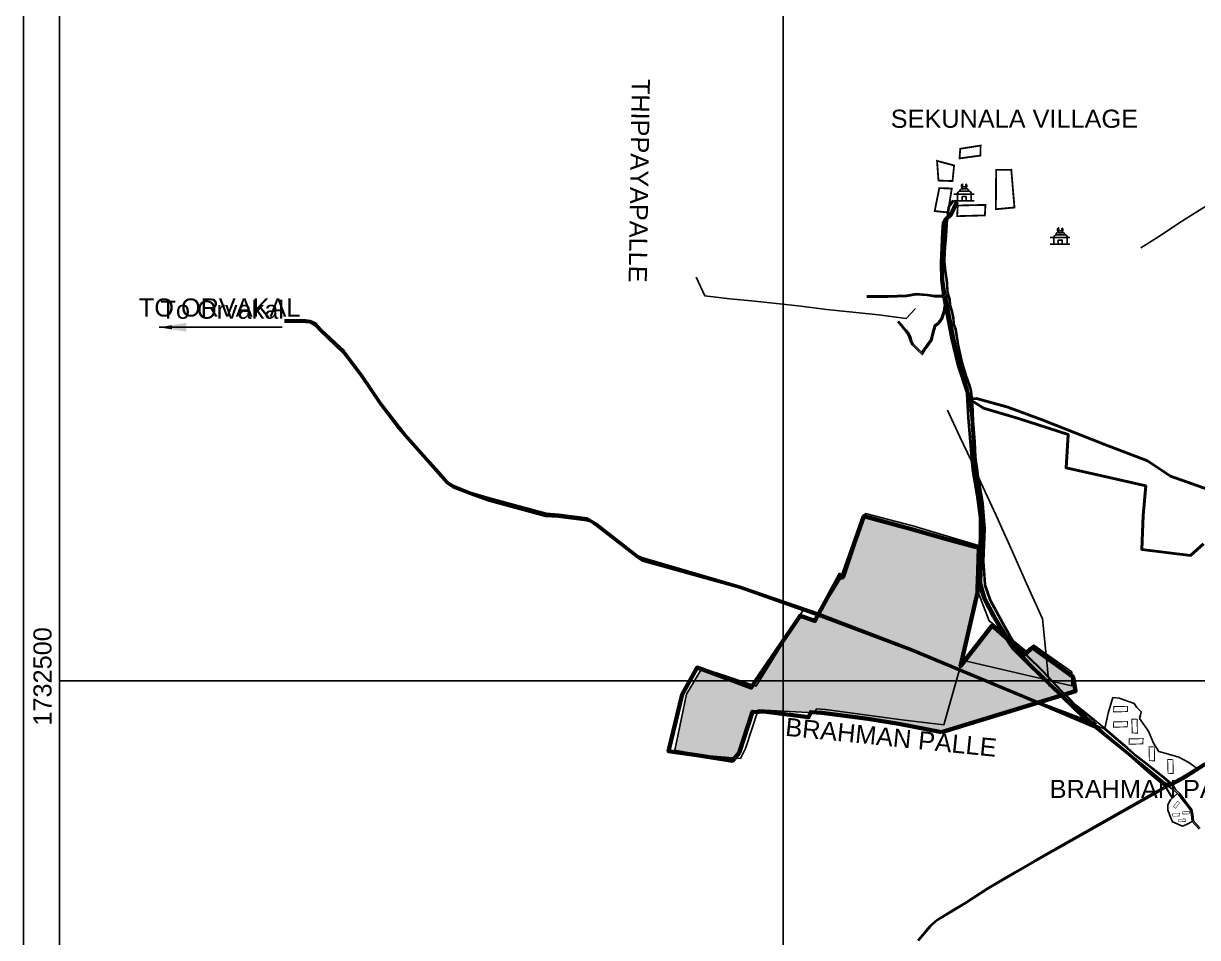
# Model space of a CAD drawing. Header units: metres. Extents: x 201400 to 215600, y 173235 to 1738400.
# Drawn here: x 201400 to 204645, y 1731791 to 1734315 of the extents above; entities that cross this region are included whole.
import ezdxf

# ---------------------------------------------------------------- set-up
doc = ezdxf.new("R2010")
doc.units = ezdxf.units.M
for name, color, linetype in [('11 KV POWER LINE', 1, 'Continuous'), ('B.T. ROAD', 7, 'Continuous'), ('GRID LINES', 250, 'Continuous'), ('GRID TEXT', 244, 'Continuous'), ('hid', 7, 'Continuous'), ('name power lines', 1, 'Continuous'), ('TEMPLE', 1, 'Continuous'), ('VILLAGE NAMES', 5, 'Continuous')]:
    doc.layers.add(name, color=color, linetype=linetype)
doc.layers.add('250Acres', color=7, linetype='Continuous', lineweight=25)
doc.layers.add('TS SURVEY LINE', color=1, linetype='Continuous', lineweight=60)
doc.styles.get("Standard").update_dxf_attribs({"font": 'arial.ttf', "height": 50})
doc.linetypes.add('ZIGZAG', pattern='A,0.0001,-0.2,[131,ltypeshp.shx,S=0.2,R=0,X=-0.2,Y=0],-0.4,[131,ltypeshp.shx,S=0.2,R=180,X=0.2,Y=0],-0.2', length=0.8001)
doc.dimstyles.get("Standard").update_dxf_attribs({"dimtxt": 50, "dimasz": 0.18, "dimexe": 0.18, "dimexo": 0.0625, "dimgap": 0.09, "dimtad": 0, "dimtih": 1, "dimtoh": 1, "dimdec": 4, "dimzin": 0, "dimdsep": 46, "dimtxsty": 'Standard', "dimcen": 0.09, "dimadec": 0, "dimazin": 0, "dimtfac": 1, "dimtdec": 4, "dimtofl": 0, "dimtmove": 0, "dimatfit": 3, "dimfxl": 1, "dimtolj": 1, "dimtzin": 0, "dimarcsym": 0})

# ---------------------------------------------------------------- blocks, each defined once
blk = doc.blocks.new('A$C4C0265E5')
at = {"layer": 'TEMPLE'}
for points in [[(-2.2, 15.8), (3.2, 15.8)], [(-1, 18.5), (1.6, 18.5)], [(-13.5, 9), (13.5, 9)], [(-13.5, 0), (13.5, 0)], [(-8.5, 0), (-8.5, 9)], [(-5.2, 12.8), (6, 12.8)], [(3.2, 0), (3.2, 5.7), (-2.4, 5.7), (-2.4, 0)], [(9.9, 0), (9.9, 9)]]:
    blk.add_lwpolyline(points, dxfattribs=at)
for centre, radius, start, end in [((-3, 13.6), 2.34, 69.7058, 201.7624), ((0.3, 19.8), 3.64, 124.6908, 216.5002), ((-1.2, 17), 1.53, 83.0917, 227.9751), ((3.1, 21.4), 5.04, 164.1856, 215.059), ((1.7, 16.8), 1.74, 327.908, 94.5822), ((-0.7, 21.1), 3.55, 312.8669, 23.8321), ((0.8, 19.8), 3.21, 317.586, 57.6644), ((4, 13.8), 2.21, 332.2896, 113.0629), ((-5.3, 9.5), 3.26, 87.8436, 189.2012), ((6.7, 9.6), 3.25, 349.376, 102.0043)]:
    blk.add_arc(centre, radius, start, end, dxfattribs=at)

msp = doc.modelspace()

# ---------------------------------------------------------------- hatches: boundary and pattern name
at = {"true_color": 0xd7ecd5}
h = msp.add_hatch(color=254, dxfattribs=at)
h.dxf.hatch_style = 1
h.paths.add_polyline_path([(204036.5, 1732743.5), (204036.7, 1732749.4), (204033.2, 1732758.7), (204039.1, 1732866.8), (203954.7, 1732889.5), (203858.2, 1732917.5), (203724.6, 1732954), (203668.5, 1732784.4), (203664.7, 1732789.7), (203663, 1732784.9), (203661.4, 1732786.6), (203598.2, 1732684.5), (203857, 1732585), (203986.9, 1732530.7), (203991.6, 1732547.4)])
h.paths.add_polyline_path([(203856, 1732583), (203598, 1732680), (203596, 1732680.7), (203587.6, 1732665.1), (203546.2, 1732679.1), (203538.7, 1732668.1), (203500, 1732605.7), (203500, 1732500), (203978.2, 1732500), (203986.4, 1732528.8)])
h.paths.add_polyline_path([(203978.2, 1732500), (203500, 1732500), (203500, 1732416), (203575, 1732411.8), (203575.7, 1732413.5), (203586.5, 1732412.5), (203591.6, 1732421.9), (203616.4, 1732420.7), (203828, 1732392), (203944, 1732378.5)])
h.paths.add_polyline_path([(203500, 1732500), (203434.5, 1732500), (203424.9, 1732484.6), (203415.9, 1732487.6), (203411.3, 1732480.8), (203359.8, 1732500), (203254.2, 1732500), (203232, 1732463.2), (203199.9, 1732308.5), (203275, 1732294.7), (203366, 1732286.5), (203377.6, 1732300.4), (203414.8, 1732414.2), (203428.3, 1732413.3), (203428.4, 1732413.3), (203430.6, 1732419.9), (203500, 1732416)])
h.paths.add_polyline_path([(203306.9, 1732519.7), (203273.5, 1732531.8), (203254.2, 1732500), (203359.8, 1732500)])
h.paths.add_polyline_path([(203500, 1732605.7), (203434.5, 1732500), (203500, 1732500)])
h.paths.add_polyline_path([(204172.8, 1732567.7), (204167.1, 1732573.1), (204077.3, 1732652), (204001.4, 1732554.8), (204223.6, 1732503), (204233.5, 1732500.4), (204232.8, 1732507.9), (204216.2, 1732525.7)])
h.paths.add_polyline_path([(204227.6, 1732563.1), (204232.4, 1732512), (204243.5, 1732500), (204297.5, 1732500), (204297.4, 1732512.9)])
h.paths.add_polyline_path([(204227.6, 1732563.1), (204188.5, 1732591.3), (204169.3, 1732574.6), (204174.5, 1732569.5), (204218, 1732527.5), (204232.4, 1732512)], flags=17)
h.paths.add_polyline_path([(204297.5, 1732500), (204243.5, 1732500), (204245.8, 1732497.5), (204297.5, 1732486)])
h.paths.add_polyline_path([(204245.8, 1732497.5), (204241.5, 1732498.5), (204267.7, 1732470.3), (204276.3, 1732461.9), (204279, 1732462.7), (204269.5, 1732472)])
h = msp.add_hatch(color=254, dxfattribs=at)
h.dxf.hatch_style = 1
h.paths.add_polyline_path([(204001.4, 1732554.8), (203990, 1732540.3), (203991.6, 1732547.4), (203986.9, 1732530.7), (204060.2, 1732500), (204233.5, 1732500), (204233.5, 1732500.4), (204223.6, 1732503)])
h.paths.add_polyline_path([(204267.7, 1732470.3), (204241.5, 1732498.5), (204237, 1732499.5), (204235, 1732500), (204060.2, 1732500), (204163, 1732457), (204206.6, 1732440.6), (204276.3, 1732461.9)])
h.paths.add_polyline_path([(204302.7, 1732500), (204297.5, 1732500), (204297.5, 1732486), (204245.8, 1732497.5), (204269.5, 1732472), (204279, 1732462.7), (204307.8, 1732471.5)])
h.paths.add_polyline_path([(204164, 1732455), (204055.7, 1732500), (203978.2, 1732500), (203944, 1732378.5), (203828, 1732392), (203616.4, 1732420.7), (203591.6, 1732421.9), (203586.5, 1732412.5), (203606.3, 1732410.8), (203733.4, 1732395), (203818.9, 1732380.6), (203937.6, 1732358.2), (204203.4, 1732439.6)])
h.paths.add_polyline_path([(203986.4, 1732528.8), (203978.2, 1732500), (204055.7, 1732500)])

# ---------------------------------------------------------------- linework, layer by layer
at = {"flags": 128}
for points, elevation in [([(203952.5, 1733573.6), (203951, 1733599.3), (203947, 1733630.7), (203943.6, 1733657.9), (203945, 1733686.2), (203948.5, 1733728.7), (203951.2, 1733775.4), (203954, 1733782.9), (203954, 1733794.7), (203956.6, 1733810.5), (203969, 1733826.7)], 318.9), ([(204573.1, 1732216.2), (204552.5, 1732233.5), (204530.5, 1732251), (204505.9, 1732270.6), (204477.5, 1732292.5), (204451, 1732315.5), (204420.5, 1732341.5), (204389.5, 1732367.9), (204376, 1732379), (204344.5, 1732404.5), (204309.8, 1732432.6), (204287, 1732455), (204269.5, 1732472), (204218, 1732527.5), (204174.5, 1732569.5), (204139.9, 1732602.9), (204113, 1732650), (204073.5, 1732722.5), (204059, 1732764.5), (204054.5, 1732830.5), (204057.5, 1732919.5), (204052, 1732989.5), (204045.5, 1733029), (204039.5, 1733063), (204038, 1733080), (204032.5, 1733117.5), (204030, 1733159.5), (204026, 1733217.5), (204024, 1733265), (204020.5, 1733300), (204016.5, 1733313.5), (204005, 1733344.5), (203995, 1733378.5), (203984.5, 1733428), (203977.5, 1733470.5), (203972.5, 1733485.5), (203971, 1733502.5), (203967.5, 1733520), (203962, 1733537.5), (203961, 1733552.5), (203955, 1733574), (203953.5, 1733599.5), (203949.5, 1733631), (203946.1, 1733658), (203947.5, 1733686), (203951, 1733728.5), (203953.7, 1733774.9), (203956.5, 1733782.5), (203956.5, 1733794.5), (203959, 1733809.5), (203971, 1733825.2)], 318.9), ([(204366, 1732380.5), (204342.9, 1732402.6), (204308.1, 1732430.7), (204285.3, 1732453.2), (204267.7, 1732470.3), (204216.2, 1732525.7), (204172.8, 1732567.7), (204137.9, 1732601.3), (204110.8, 1732648.8), (204071.2, 1732721.5), (204056.5, 1732764), (204052, 1732830.5), (204055, 1732919.4), (204049.5, 1732989.2), (204043, 1733028.6), (204037, 1733062.7), (204035.5, 1733079.7), (204030, 1733117.2), (204027.5, 1733159.3), (204023.5, 1733217.4), (204021.5, 1733264.8), (204018, 1733299.5), (204014.1, 1733312.7), (204002.6, 1733343.7), (203992.6, 1733377.9), (203982, 1733427.5), (203975.1, 1733469.9), (203970, 1733485), (203968.5, 1733502.1), (203965.1, 1733519.4), (203959.5, 1733537), (203958.5, 1733552.1), (203954.2, 1733567.6)], 318.9), ([(204571.5, 1732214.3), (204550.9, 1732231.6), (204528.9, 1732249), (204504.3, 1732268.6), (204475.9, 1732290.6), (204449.4, 1732313.6), (204418.9, 1732339.6), (204387.9, 1732366), (204370.3, 1732374.4)], 318.9), ([(204666, 1732268), (204614, 1732234), (204596, 1732224), (204575.7, 1732214), (204585, 1732199), (204595.5, 1732188.5), (204606, 1732174.5), (204618.5, 1732158.5), (204629.5, 1732144.5), (204632, 1732130), (204633.5, 1732113), (204652.5, 1732092.5)], 309), ([(204575.7, 1732214), (204585, 1732199), (204595.5, 1732188.5), (204606, 1732174.5), (204618.5, 1732158.5), (204629.5, 1732144.5), (204632, 1732130), (204633.5, 1732113), (204652.5, 1732092.5)], 309), ([(204575.7, 1732214), (204585, 1732199), (204595.5, 1732188.5), (204606, 1732174.5), (204618.5, 1732158.5), (204629.5, 1732144.5), (204632, 1732130), (204633.5, 1732113), (204652.5, 1732092.5)], 309), ([(204563.7, 1732208), (204578.1, 1732198.9), (204592.5, 1732185.9), (204602.8, 1732172.1), (204615.4, 1732156), (204625.7, 1732142.8), (204628, 1732129.5), (204629.6, 1732111.3), (204649.5, 1732089.8)], 309), ([(204563.7, 1732208), (204578.1, 1732198.9), (204592.5, 1732185.9), (204602.8, 1732172.1), (204615.4, 1732156), (204625.7, 1732142.8), (204628, 1732129.5), (204629.6, 1732111.3), (204649.5, 1732089.8)], 309)]:
    msp.add_lwpolyline(points, dxfattribs=dict(at, elevation=elevation))
for points in [[(203730.5, 1733563), (203789.4, 1733562.5), (203840.1, 1733564.5), (203866.8, 1733569), (203898.4, 1733567), (203917.8, 1733564), (203940.9, 1733564)], [(203730.5, 1733559.5), (203789.5, 1733559), (203840.5, 1733561), (203867, 1733565.5), (203898, 1733563.5), (203917.5, 1733560.5), (203940, 1733560.5), (203947, 1733556.5), (203947.5, 1733551.5)], [(203954.2, 1733567.6), (203946.4, 1733519.6), (203940.2, 1733499.7), (203931, 1733486.7), (203920.6, 1733478.2), (203917.9, 1733468.4), (203910.1, 1733439.7), (203890.9, 1733412.8), (203883.9, 1733400.4), (203871.2, 1733413.1), (203861.8, 1733422), (203855.7, 1733427.5), (203851.7, 1733435.5), (203849.2, 1733444.6), (203844, 1733456.5), (203836.9, 1733466), (203827.5, 1733476.8), (203815.5, 1733490.3)], [(203947.5, 1733551.5), (203942.5, 1733520.5), (203936.5, 1733501.5), (203928, 1733489.5), (203917, 1733480.5), (203914, 1733469.5), (203906.4, 1733441.5), (203887.5, 1733415), (203883, 1733407), (203874, 1733416), (203864.5, 1733425), (203859, 1733430), (203855.5, 1733437), (203853, 1733446), (203847.5, 1733458.5), (203840, 1733468.5), (203830.5, 1733479.5), (203818.5, 1733493)], [(203940.9, 1733564), (203946, 1733566.5), (203950, 1733570.5), (203952.5, 1733573.6)]]:
    msp.add_lwpolyline(points, dxfattribs=at)
at = {"color": 254, "true_color": 0xd7ecd5, "elevation": 313.5}
msp.add_lwpolyline([(204235, 1732484), (204226, 1732580), (204216, 1732671), (204172, 1732768), (204131, 1732862), (204088, 1732956), (204046, 1733047), (204019, 1733108), (203988, 1733173), (203954, 1733247)], dxfattribs=at)
at = {"flags": 128}
msp.add_lwpolyline([(203199.9, 1732308.5), (203232, 1732463.2), (203274.6, 1732533.6), (203320.6, 1732519.6), (203424.9, 1732484.6), (203555.3, 1732694.8), (203596.4, 1732681.6), (203663.9, 1732790.8), (203668.5, 1732784.4), (203727.2, 1732961.8), (203858, 1732927.2), (204039.5, 1732873.8), (204033.2, 1732758.7), (204068.6, 1732665.3), (204171.3, 1732581.2), (204192.4, 1732598.1), (204297.4, 1732524.3), (204297.5, 1732486), (204237, 1732499.5), (204223.6, 1732503), (203994.2, 1732556.5), (203944, 1732378.5), (203828, 1732392), (203616.4, 1732420.7), (203591.6, 1732421.9), (203585.8, 1732411.2), (203430.6, 1732419.9), (203395.4, 1732312.9), (203381.4, 1732285.1), (203275, 1732294.7)], close=True, dxfattribs=at)
for points, elevation in [([(204484.8, 1732395.3), (204487.5, 1732406), (204489.5, 1732414), (204477.5, 1732426), (204470.1, 1732437.4), (204428.7, 1732451.6), (204411, 1732453.2), (204398, 1732410.5), (204389.1, 1732368.2), (204420.5, 1732341.5), (204451, 1732315.5), (204477.5, 1732292.5), (204505.9, 1732270.6), (204530.5, 1732251), (204552.5, 1732233.5), (204573.1, 1732216.2), (204595, 1732228), (204612, 1732238), (204643.9, 1732257.9), (204620.5, 1732274.5), (204593.5, 1732288.5), (204565, 1732297.5), (204538, 1732304), (204523.5, 1732327.5), (204509.5, 1732361)], 318.9), ([(204625.7, 1732142.8), (204615.4, 1732156), (204602.8, 1732172.1), (204592.5, 1732185.9), (204589.7, 1732188.4), (204570, 1732171), (204563, 1732157), (204563, 1732142), (204571, 1732121.5), (204575.5, 1732110), (204603.5, 1732098.5), (204614, 1732103), (204629.6, 1732111.3), (204628, 1732129.5)], 309)]:
    msp.add_lwpolyline(points, close=True, dxfattribs=dict(at, elevation=elevation))
at = {"layer": '11 KV POWER LINE', "linetype": 'ZIGZAG', "ltscale": 25}
for points, elevation in [([(204488, 1733695), (204540, 1733728), (204593, 1733764), (204646, 1733797), (204751, 1733861), (204808, 1733895), (204866, 1733932), (204918, 1733967), (204957, 1733989), (204978, 1734001), (205057, 1734044), (205200, 1734121), (205307, 1734176), (205384, 1734215), (205472, 1734259), (205551, 1734298), (205636, 1734343), (205721, 1734385), (205819, 1734432), (205885, 1734461), (205940, 1734490), (205997, 1734517)], 309.6), ([(204488, 1733695), (204540, 1733728), (204593, 1733764), (204646, 1733797), (204751, 1733861), (204808, 1733895), (204866, 1733932), (204918, 1733967), (204957, 1733989), (204978, 1734001), (205057, 1734044), (205200, 1734121), (205307, 1734176), (205384, 1734215), (205472, 1734259), (205551, 1734298), (205636, 1734343), (205721, 1734385), (205819, 1734432), (205885, 1734461), (205940, 1734490), (205997, 1734517)], 309.6), ([(203865, 1733528), (203840, 1733500), (203763, 1733510), (203683, 1733519), (203619, 1733525), (203548, 1733534), (203481, 1733542), (203412, 1733549), (203352, 1733555), (203283, 1733563), (203259, 1733614)], 317), ([(203865, 1733528), (203840, 1733500), (203763, 1733510), (203683, 1733519), (203619, 1733525), (203548, 1733534), (203481, 1733542), (203412, 1733549), (203352, 1733555), (203283, 1733563), (203259, 1733614)], 317), ([(204235, 1732484), (204226, 1732580), (204216, 1732671), (204172, 1732768), (204131, 1732862), (204088, 1732956), (204046, 1733047), (204019, 1733108), (203988, 1733173), (203954, 1733247)], 313.5), ([(204235, 1732484), (204226, 1732580), (204216, 1732671), (204172, 1732768), (204131, 1732862), (204088, 1732956), (204046, 1733047), (204019, 1733108), (203988, 1733173), (203954, 1733247)], 313.5)]:
    msp.add_lwpolyline(points, dxfattribs=dict(at, elevation=elevation))
at = {"layer": '11 KV POWER LINE', "color": 254, "linetype": 'ZIGZAG', "ltscale": 25, "elevation": 317}
msp.add_lwpolyline([(203865, 1733528), (203840, 1733500), (203763, 1733510), (203683, 1733519), (203619, 1733525), (203548, 1733534), (203481, 1733542), (203412, 1733549), (203352, 1733555), (203283, 1733563), (203259, 1733614)], dxfattribs=at)
at = {"layer": '250Acres', "color": 5, "linetype": 'Continuous', "lineweight": 40}
for points, const_width in [([(203987.1, 1733942.4), (203989.1, 1733969), (204045.3, 1733977.9), (204045, 1733950.3), (203987.1, 1733942.4)], 5), ([(203924.9, 1733935.5), (203972, 1733923), (203967.7, 1733879.8), (203928.9, 1733881.2), (203924.9, 1733935.5)], 5), ([(204087.5, 1733802.1), (204088.2, 1733910.8), (204130.1, 1733911.1), (204138.9, 1733806.8), (204087.5, 1733802.1)], 5), ([(203918.5, 1733797), (203931, 1733860.3), (203965.6, 1733859.3), (203955.2, 1733793.1), (203918.5, 1733797)], 5), ([(203980.5, 1733782.9), (203982.1, 1733812.3), (204058.7, 1733814), (204057.1, 1733785), (203980.5, 1733782.9)], 5), ([(204412.8, 1732413.7), (204413.5, 1732428.4), (204451.8, 1732429.2), (204451, 1732414.7), (204412.8, 1732413.7)], 2.5), ([(204412.4, 1732371.5), (204413.1, 1732386.1), (204451.4, 1732387), (204450.6, 1732372.5), (204412.4, 1732371.5)], 2.5), ([(204463.2, 1732394.1), (204477.9, 1732393.3), (204478.7, 1732355), (204464.3, 1732355.8), (204463.2, 1732394.1)], 2.5), ([(204455.4, 1732324.5), (204456.1, 1732339.1), (204494.4, 1732340), (204493.6, 1732325.5), (204455.4, 1732324.5)], 2.5), ([(204510.7, 1732317.6), (204525.4, 1732316.8), (204526.2, 1732278.5), (204511.8, 1732279.3), (204510.7, 1732317.6)], 2.5), ([(204562.2, 1732282.6), (204576.9, 1732281.8), (204577.7, 1732243.5), (204563.3, 1732244.3), (204562.2, 1732282.6)], 2.5), ([(204584.1, 1732147.3), (204578.5, 1732152), (204589.6, 1732167.6), (204595.2, 1732162.9), (204584.1, 1732147.3)], 1.25), ([(204575.9, 1732125.7), (204576.3, 1732133.1), (204595.5, 1732133.5), (204595.1, 1732126.3), (204575.9, 1732125.7)], 1.25), ([(204591.9, 1732110.2), (204592.3, 1732117.6), (204611.5, 1732118), (204611.1, 1732110.8), (204591.9, 1732110.2)], 1.25), ([(204602.9, 1732131.6), (204603.3, 1732138.9), (204622.4, 1732139.4), (204622, 1732132.1), (204602.9, 1732131.6)], 1.25)]:
    msp.add_lwpolyline(points, dxfattribs=dict(at, const_width=const_width))
at = {"layer": '250Acres', "color": 5, "lineweight": 40, "flags": 128}
msp.add_lwpolyline([(204689.7, 1733022.8), (204569.7, 1733064.7), (204506.2, 1733107.3), (204385.8, 1733153), (204215, 1733220.2), (204120.5, 1733255.3), (204034, 1733279.5), (204014.2, 1733277.5), (204053.2, 1733252.2), (204150, 1733224.2), (204287, 1733180.1), (204281.6, 1733088.1), (204380, 1733066.1), (204501.9, 1733038.1), (204494.8, 1732956.3), (204490.5, 1732862.3), (204625.6, 1732846.1), (204661.4, 1732878.4)], dxfattribs=at)
msp.add_lwpolyline([(203937.6, 1732358.2), (203818.9, 1732380.6), (203733.4, 1732395), (203606.3, 1732410.8), (203575.7, 1732413.5), (203569.9, 1732398.8), (203453.6, 1732413.9), (203437, 1732414.9), (203428.3, 1732413.3), (203414.8, 1732414.2), (203377.6, 1732300.4), (203359.7, 1732278.9), (203261.3, 1732293.9), (203182.9, 1732305.1), (203220.8, 1732461.7), (203261.7, 1732536), (203306.9, 1732519.7), (203411.3, 1732480.8), (203480.8, 1732583.2), (203546.2, 1732679.1), (203587.6, 1732665.1), (203655.8, 1732792.4), (203663, 1732784.9), (203722.8, 1732954.5), (203858.2, 1732917.5), (203954.7, 1732889.5), (204040.2, 1732866.6), (204036.5, 1732743.5), (203990, 1732540.3), (204077.3, 1732652), (204167.4, 1732572.9), (204188.5, 1732591.3), (204300.8, 1732510.5), (204307.8, 1732471.5)], close=True, dxfattribs=at)
at = {"layer": 'B.T. ROAD', "linetype": 'Continuous', "lineweight": 35}
for points in [[(203943.2, 1733562.3), (203937.1, 1733606.1), (203936.6, 1733654.2), (203939.7, 1733740), (203941.7, 1733764.2), (203948.4, 1733776.7), (203961, 1733788.7), (203970.9, 1733808.8), (203978.4, 1733824.2)], [(203943.2, 1733562.3), (203937.1, 1733606.1), (203936.6, 1733654.2), (203939.7, 1733740), (203941.7, 1733764.2), (203948.4, 1733776.7), (203961, 1733788.7), (203970.9, 1733808.8), (203978.4, 1733824.2)], [(203948.1, 1733562.9), (203942, 1733606.5), (203941.5, 1733654.1), (203944.6, 1733739.7), (203946.5, 1733762.8), (203952.4, 1733773.7), (203965, 1733785.7), (203975.3, 1733806.7), (203982.8, 1733822)], [(203948.1, 1733562.9), (203942, 1733606.5), (203941.5, 1733654.1), (203944.6, 1733739.7), (203946.5, 1733762.8), (203952.4, 1733773.7), (203965, 1733785.7), (203975.3, 1733806.7), (203982.8, 1733822)]]:
    msp.add_lwpolyline(points, dxfattribs=at)
for points, elevation in [([(204353.3, 1732377.7), (204332, 1732395), (204270, 1732455), (204178, 1732545), (204133, 1732589), (204123, 1732604), (204080, 1732676), (204054, 1732726), (204044, 1732756), (204042, 1732769), (204043, 1732833), (204044, 1732941), (204044, 1732951), (204036, 1733013), (204024, 1733083), (204012, 1733226), (204008, 1733292), (204007, 1733298), (203983, 1733370), (203965, 1733447), (203943.2, 1733562.3)], 311.6), ([(204353.3, 1732377.7), (204332, 1732395), (204270, 1732455), (204178, 1732545), (204133, 1732589), (204123, 1732604), (204080, 1732676), (204054, 1732726), (204044, 1732756), (204042, 1732769), (204043, 1732833), (204044, 1732941), (204044, 1732951), (204036, 1733013), (204024, 1733083), (204012, 1733226), (204008, 1733292), (204007, 1733298), (203983, 1733370), (203965, 1733447), (203943.2, 1733562.3)], 311.6), ([(203948.1, 1733562.9), (203971, 1733446), (203988, 1733370), (204010, 1733300), (204013, 1733290), (204020, 1733226), (204028, 1733084), (204041, 1733012), (204049, 1732951), (204050, 1732940), (204048, 1732832), (204046, 1732769), (204049, 1732759), (204058, 1732727), (204084, 1732679), (204127, 1732607), (204138, 1732594), (204180, 1732547), (204272, 1732458), (204336, 1732400), (204383, 1732358.1), (204459, 1732295), (204520, 1732245), (204550.4, 1732219.8)], 316.3), ([(203948.1, 1733562.9), (203971, 1733446), (203988, 1733370), (204010, 1733300), (204013, 1733290), (204020, 1733226), (204028, 1733084), (204041, 1733012), (204049, 1732951), (204050, 1732940), (204048, 1732832), (204046, 1732769), (204049, 1732759), (204058, 1732727), (204084, 1732679), (204127, 1732607), (204138, 1732594), (204180, 1732547), (204272, 1732458), (204336, 1732400), (204383, 1732358.1), (204459, 1732295), (204520, 1732245), (204550.4, 1732219.8)], 316.3), ([(204353.3, 1732377.7), (204163, 1732457), (203857, 1732585), (203597, 1732685), (203380, 1732759), (203113, 1732837.1), (203098.9, 1732842.7), (202985, 1732932), (202958.1, 1732948.1), (202879, 1732958), (202845, 1732961), (202688.1, 1733003), (202635, 1733019), (202589, 1733037), (202572, 1733048), (202550, 1733074), (202514, 1733114), (202462, 1733172), (202432, 1733210), (202387.9, 1733266.9), (202336, 1733344), (202286, 1733410), (202224, 1733468), (202207, 1733486), (202192, 1733493), (202179, 1733495), (202121, 1733495)], 313.2), ([(204353.3, 1732377.7), (204163, 1732457), (203857, 1732585), (203597, 1732685), (203380, 1732759), (203113, 1732837.1), (203098.9, 1732842.7), (202985, 1732932), (202958.1, 1732948.1), (202879, 1732958), (202845, 1732961), (202688.1, 1733003), (202635, 1733019), (202589, 1733037), (202572, 1733048), (202550, 1733074), (202514, 1733114), (202462, 1733172), (202432, 1733210), (202387.9, 1733266.9), (202336, 1733344), (202286, 1733410), (202224, 1733468), (202207, 1733486), (202192, 1733493), (202179, 1733495), (202121, 1733495)], 313.2), ([(202121, 1733492), (202179, 1733491), (202191, 1733490), (202207, 1733481), (202221, 1733466), (202283, 1733407), (202333, 1733341), (202385, 1733265), (202431, 1733204), (202460, 1733170), (202512, 1733112), (202547, 1733072), (202570, 1733046), (202588, 1733034), (202635.1, 1733016), (202687, 1732998), (202843, 1732955), (202878, 1732953), (202957, 1732943), (202967, 1732940.9), (202984.1, 1732928.9), (203098, 1732839.9), (203111, 1732832), (203380, 1732757), (203598, 1732680), (203856, 1732583), (204164, 1732455), (204361.2, 1732371.3)], 321.9), ([(202121, 1733492), (202179, 1733491), (202191, 1733490), (202207, 1733481), (202221, 1733466), (202283, 1733407), (202333, 1733341), (202385, 1733265), (202431, 1733204), (202460, 1733170), (202512, 1733112), (202547, 1733072), (202570, 1733046), (202588, 1733034), (202635.1, 1733016), (202687, 1732998), (202843, 1732955), (202878, 1732953), (202957, 1732943), (202967, 1732940.9), (202984.1, 1732928.9), (203098, 1732839.9), (203111, 1732832), (203380, 1732757), (203598, 1732680), (203856, 1732583), (204164, 1732455), (204361.2, 1732371.3)], 321.9), ([(204552.3, 1732211.3), (204515, 1732243), (204457, 1732294), (204380, 1732356), (204361.2, 1732371.3)], 311.6), ([(204552.3, 1732211.3), (204515, 1732243), (204457, 1732294), (204380, 1732356), (204361.2, 1732371.3)], 311.6), ([(204665, 1732271), (204612, 1732238), (204595, 1732228), (204569, 1732214), (204559, 1732214), (204550.4, 1732219.8)], 318.9), ([(204665, 1732271), (204612, 1732238), (204595, 1732228), (204569, 1732214), (204559, 1732214), (204550.4, 1732219.8)], 318.9), ([(204552.3, 1732211.3), (204565.5, 1732209), (204596, 1732224), (204614, 1732234), (204666, 1732268)], 309), ([(204552.3, 1732211.3), (204565.5, 1732209), (204596, 1732224), (204614, 1732234), (204666, 1732268)], 309)]:
    msp.add_lwpolyline(points, dxfattribs=dict(at, elevation=elevation))
at = {"layer": 'B.T. ROAD', "linetype": 'Continuous'}
for points, elevation in [([(204366, 1732380.5), (204163, 1732457), (203857, 1732585), (203597, 1732685), (203380, 1732759), (203113, 1732837.1), (203098.9, 1732842.7), (202985, 1732932), (202958.1, 1732948.1), (202879, 1732958), (202845, 1732961), (202688.1, 1733003), (202635, 1733019), (202589, 1733037), (202572, 1733048), (202550, 1733074), (202514, 1733114), (202462, 1733172), (202432, 1733210), (202387.9, 1733266.9), (202336, 1733344), (202286, 1733410), (202224, 1733468), (202207, 1733486), (202192, 1733493), (202179, 1733495), (202121, 1733495)], 313.2), ([(202121, 1733492), (202179, 1733491), (202191, 1733490), (202207, 1733481), (202221, 1733466), (202283, 1733407), (202333, 1733341), (202385, 1733265), (202431, 1733204), (202460, 1733170), (202512, 1733112), (202547, 1733072), (202570, 1733046), (202588, 1733034), (202635.1, 1733016), (202687, 1732998), (202843, 1732955), (202878, 1732953), (202957, 1732943), (202967, 1732940.9), (202984.1, 1732928.9), (203098, 1732839.9), (203111, 1732832), (203380, 1732757), (203598, 1732680), (203856, 1732583), (204164, 1732455), (204370.3, 1732374.4)], 321.9), ([(205206.8, 1732544.2), (205143, 1732520), (205079, 1732489), (204994, 1732444), (204846, 1732365), (204771, 1732329), (204721, 1732306), (204665, 1732271), (204612, 1732238), (204595, 1732228), (204573.1, 1732216.2)], 318.9), ([(204575.7, 1732214), (204596, 1732224), (204614, 1732234), (204666, 1732268), (204723, 1732303), (204771, 1732325), (204849, 1732361), (204866, 1732370.2)], 309)]:
    msp.add_lwpolyline(points, dxfattribs=dict(at, elevation=elevation))
at = {"layer": 'GRID LINES', "color": 9, "linetype": 'Continuous'}
for p, q in [((201500, 1730460), (201500, 1738300)), ((201500, 1730460), (201500, 1738300)), ((203500, 1738300), (203500, 1730460)), ((203500, 1738300), (203500, 1730460)), ((201500, 1732500), (212933.1, 1732500))]:
    msp.add_line(p, q, dxfattribs=at)
at = {"layer": 'GRID LINES', "linetype": 'Continuous'}
for p, q in [((203379, 1732500), (203434.5, 1732500)), ((203978.2, 1732500), (204235, 1732500))]:
    msp.add_line(p, q, dxfattribs=at)
at = {"layer": 'GRID LINES', "color": 254, "linetype": 'Continuous'}
msp.add_line((204297.5, 1732500), (205457.9, 1732500), dxfattribs=at)
at = {"layer": 'GRID LINES', "color": 9, "linetype": 'Continuous'}
for points in [[(201400, 1738400), (215600, 1738400), (215600, 1728400), (201400, 1728400)], [(201500, 1738300), (215500, 1738300), (215500, 1728500), (201500, 1728500)], [(201500, 1738300), (215500, 1738300), (215500, 1728500), (201500, 1728500)]]:
    msp.add_lwpolyline(points, close=True, dxfattribs=at)
at = {"layer": 'hid', "color": 0, "linetype": 'ZIGZAG', "ltscale": 25, "elevation": 309.6}
msp.add_lwpolyline([(204488, 1733695), (204540, 1733728), (204593, 1733764), (204646, 1733797), (204751, 1733861), (204808, 1733895), (204866, 1733932), (204918, 1733967), (204957, 1733989), (204978, 1734001), (205057, 1734044), (205200, 1734121), (205307, 1734176), (205384, 1734215), (205472, 1734259), (205551, 1734298), (205636, 1734343), (205721, 1734385), (205819, 1734432), (205885, 1734461), (205940, 1734490), (205997, 1734517)], dxfattribs=at)
at = {"layer": 'name power lines', "color": 0, "linetype": 'Continuous', "ltscale": 190, "elevation": 309}
for points in [[(204550.9, 1732206.1), (204207.3, 1732011.2), (204170.5, 1731989), (204126.5, 1731963.5), (204065, 1731927.5), (204002, 1731886.5), (203969, 1731867), (203924, 1731839.5), (203905, 1731822.5), (203871.5, 1731783)], [(204563.7, 1732208), (204209.4, 1732008.2), (204208.6, 1732007.8), (204171.9, 1731986.7), (204127.9, 1731961.2), (204066.4, 1731925.2), (204003.4, 1731884.2), (203970.4, 1731864.7), (203925.6, 1731837.3), (203906.9, 1731820.6), (203873.5, 1731781.2)], [(204552.3, 1732211.3), (204553.1, 1732210.5), (204553.7, 1732209.8), (204553.8, 1732209), (204553.3, 1732207.9), (204550.9, 1732206.1)]]:
    msp.add_lwpolyline(points, dxfattribs=at)
at = {"layer": 'TS SURVEY LINE', "color": 109, "linetype": 'Continuous', "elevation": 300.3}
msp.add_lwpolyline([(203937.6, 1732358.2), (203818.9, 1732380.6), (203733.4, 1732395), (203606.3, 1732410.8), (203575.7, 1732413.5), (203569.9, 1732398.8), (203453.6, 1732413.9), (203437, 1732414.9), (203428.3, 1732413.3), (203414.8, 1732414.2), (203377.6, 1732300.4), (203359.7, 1732278.9), (203261.3, 1732293.9), (203182.9, 1732305.1), (203220.8, 1732461.7), (203261.7, 1732536), (203306.9, 1732519.7), (203411.3, 1732480.8), (203480.8, 1732583.2), (203546.2, 1732679.1), (203587.6, 1732665.1), (203655.8, 1732792.4), (203663, 1732784.9), (203722.8, 1732954.5), (203858.2, 1732917.5), (203954.7, 1732889.5), (204040.2, 1732866.6), (204036.5, 1732743.5), (203990, 1732540.3), (204077.3, 1732652), (204167.4, 1732572.9), (204188.5, 1732591.3), (204300.8, 1732510.5), (204307.8, 1732471.5)], close=True, dxfattribs=at)

# ---------------------------------------------------------------- block references
at = {"layer": 'TEMPLE'}
for p, xscale, yscale, zscale in [((203999.1, 1733825.2), 2.073600000003353, 2.073600000003353, 2.073600000003353), ((203999.1, 1733825.2), 2.0736, 2.0736, 2.0736), ((203999.1, 1733825.2), 2.0736, 2.0736, 2.0736), ((204264.7, 1733705.6), 2, 2, 2), ((204264.7, 1733705.6), 2, 2, 2), ((204264.7, 1733705.6), 2, 2, 2)]:
    msp.add_blockref('A$C4C0265E5', p, dxfattribs=dict(at, xscale=xscale, yscale=yscale, zscale=zscale))

# ---------------------------------------------------------------- texts
at = {"layer": '250Acres', "linetype": 'Continuous', "lineweight": 40, "ltscale": 50}
msp.add_text('SEKUNALA VILLAGE', height=50, dxfattribs=at).set_placement((203797, 1734027))
at = {"layer": 'B.T. ROAD', "linetype": 'Continuous'}
for s, p in [('TO ORVAKAL', (201718.9, 1733505.6, 313.2)), ('To Orvakal', (201778.6, 1733499.6, 313.2)), ('To Orvakal', (201778.6, 1733499.6, 313.2))]:
    msp.add_text(s, height=50, dxfattribs=at).set_placement(p)
at = {"layer": 'GRID TEXT', "linetype": 'Continuous', "insert": (201427.5, 1732375.8), "char_height": 50, "width": 128.651, "attachment_point": 1, "rotation": 90}
msp.add_mtext('1732500', dxfattribs=at)
at = {"layer": 'GRID TEXT', "linetype": 'Continuous', "insert": (201427.5, 1732375.8), "char_height": 50, "attachment_point": 1, "rotation": 90}
msp.add_mtext_dynamic_manual_height_columns('1732500', width=128.651, gutter_width=120, heights=[0], dxfattribs=at)
msp.add_mtext_dynamic_manual_height_columns('1732500', width=128.651, gutter_width=120, heights=[0], dxfattribs=at)
at = {"layer": 'VILLAGE NAMES', "color": 7, "linetype": 'Continuous'}
msp.add_text('THIPPAYAPALLE', height=50, rotation=269.102, dxfattribs=at).set_placement((203081.4, 1734162.5))
at = {"layer": 'VILLAGE NAMES', "linetype": 'Continuous'}
for s, rotation, p in [('THIPPAYAPALLE', 269.102, (203081.4, 1734162.5)), ('THIPPAYAPALLE', 269.102, (203081.4, 1734162.5)), ('BRAHMAN PALLE', 354.2714, (203503.9, 1732348.1)), ('BRAHMAN PALLE', 354.2714, (203503.9, 1732348.1))]:
    msp.add_text(s, height=50, rotation=rotation, dxfattribs=at).set_placement(p)
at = {"layer": 'VILLAGE NAMES', "color": 7, "linetype": 'Continuous'}
msp.add_text('BRAHMAN PALLE VILLAGE ', height=50, dxfattribs=at).set_placement((204236.2, 1732176))

# ---------------------------------------------------------------- leaders
at = {"layer": 'B.T. ROAD', "linetype": 'Continuous'}
msp.add_leader([(201774.8, 1733476), (202114.7, 1733476)], dimstyle='Standard', override={"dimtxt": 24, "dimasz": 36, "dimgap": 0.09, "dimtad": 0}, dxfattribs=at)
msp.add_leader([(201774.8, 1733476), (202114.7, 1733476)], dimstyle='Standard', override={"dimtxt": 24, "dimasz": 36, "dimgap": 0.09, "dimtad": 0}, dxfattribs=at)
at = {"layer": 'name power lines', "color": 7, "linetype": 'Continuous', "ltscale": 50}
msp.add_leader([(201774.8, 1733476), (202114.7, 1733476)], dimstyle='Standard', override={"dimtxt": 24, "dimasz": 75}, dxfattribs=at)

doc.saveas('drawing.dxf')
